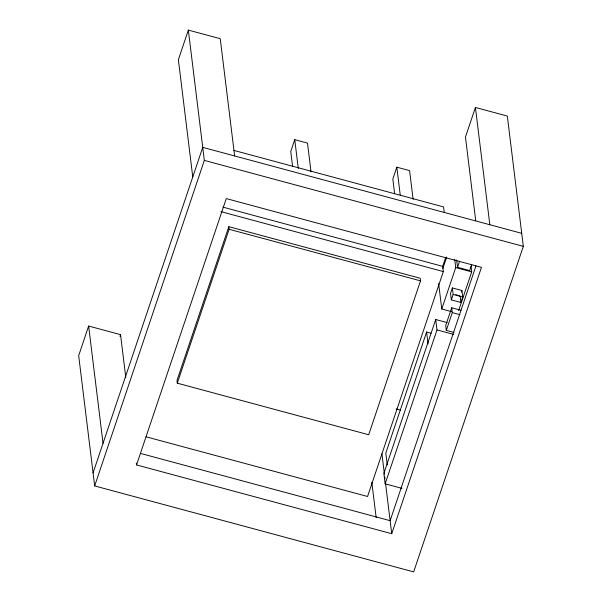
<?xml version="1.0" encoding="UTF-8"?>
<svg xmlns="http://www.w3.org/2000/svg" width="602" height="602" viewBox="0 0 602 602"><rect width="100%" height="100%" fill="white"/><g stroke="black" fill="none" stroke-linecap="round" stroke-linejoin="round"><path stroke-width="0.9" d="M125.795 377.454L120.543 334.644L88.637 326.051L78.674 355.647L94.672 485.934L413.657 571.9L523.326 246.353L507.328 116.066L475.429 107.465L465.459 137.06L475.746 220.821M234.637 155.963L220.242 38.694L188.343 30.1L178.373 59.696L192.768 176.958M119.956 336.383L120.543 334.644M93.069 472.909L202.739 147.362L521.731 233.328M94.672 485.934L204.334 160.395L188.343 30.1M136.541 464.94L226.269 198.585L481.457 267.356L391.729 533.711L136.541 464.94L136.308 463.081M228.813 226.668L176.973 380.562L177.289 383.173L368.687 434.749L420.527 280.856L420.211 278.252L228.813 226.668L229.136 229.279L177.289 383.173M311.031 171.863L307.502 143.11L294.739 139.672L290.751 151.516L292.58 166.355M413.107 199.375L409.578 170.622L396.816 167.183L392.828 179.02L394.656 193.859M146.06 436.796L367.566 496.492L443.335 271.57L442.696 266.355L445.683 257.475M442.869 268.432L446.729 256.971M430.987 333.222L426.592 332.033L385.814 453.065L387.274 464.917M447.233 322.612L435.713 319.512L383.865 473.405L385.152 483.827L401.986 488.365M451.515 311.648L441.77 309.014L455.729 267.581L454.721 259.379M471.735 264.444L469.665 270.584L457.55 267.318L459.612 261.178M385.152 483.827L436.992 329.934L435.713 319.512M452.358 287.922L450.529 293.355L451.327 299.871L460.899 302.452L462.727 297.019L461.93 290.503L452.358 287.922L453.156 294.438L451.327 299.871M461.042 310.293L451.688 307.772L445.706 325.531L446.3 330.378L453.953 332.439M446.3 330.378L452.283 312.619L451.688 307.772M461.403 292.053L461.93 290.503M458.611 310.67L471.682 271.886L471.005 266.408M475.956 265.903L390.134 520.677L140.386 453.381M233.854 150.395L443.561 206.907L444.238 212.461M204.334 160.395L523.326 246.353M455.729 267.581L471.682 271.886M223.003 207.156L442.696 266.355M220.926 211.633L443.335 271.57M229.136 229.279L420.527 280.856M455.744 294.762L459.228 295.702M453.156 294.438L462.727 297.019M452.283 312.619L459.936 314.68M436.992 329.934L453.825 334.471M396.116 408.908L400.541 410.097M475.429 107.465L489.832 224.734M456.64 259.951L457.55 267.318M460.094 295.936L460.899 302.452M438.632 283.482L441.77 309.014M426.592 332.033L428.045 343.892M396.816 167.183L400.232 195.01M381.901 453.675L384.415 474.143M384.761 476.934L384.987 478.801M385.333 481.592L391.729 533.711M371.818 482.337L376.16 517.697M294.739 139.672L298.276 168.425M88.637 326.051L103.04 443.313"/></g></svg>
